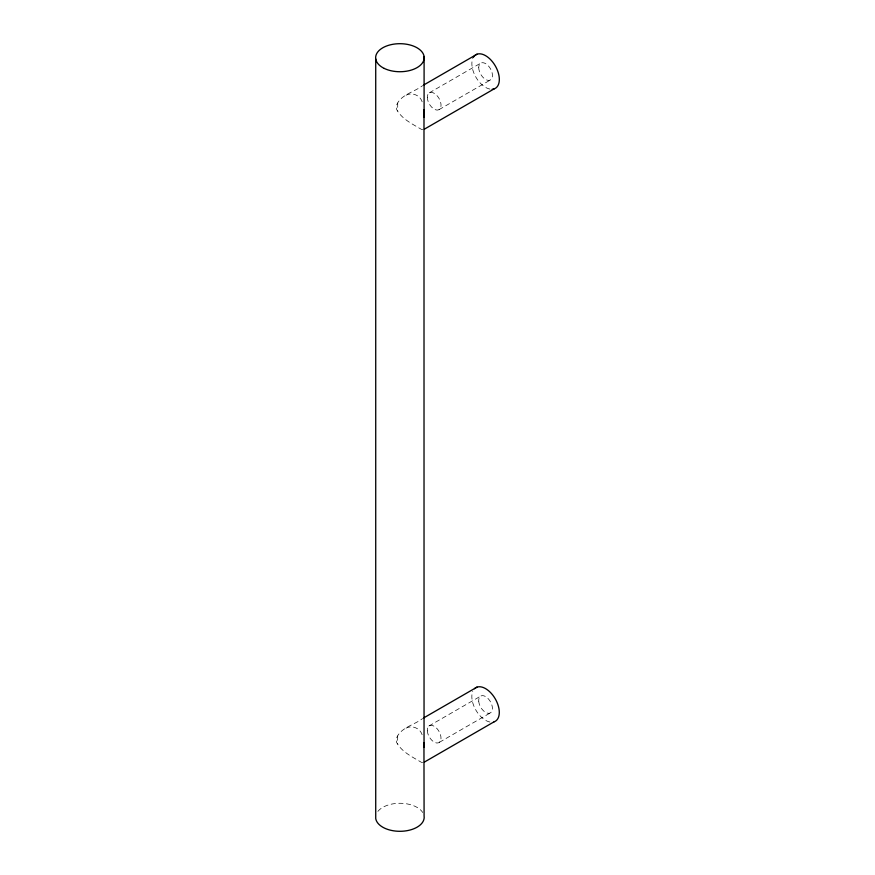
<?xml version="1.0" encoding="UTF-8"?>
<svg xmlns="http://www.w3.org/2000/svg" width="875" height="875" viewBox="0 0 875 875"><rect width="100%" height="100%" fill="white"/><g stroke="black" fill="none" stroke-linecap="round" stroke-linejoin="round"><path stroke-width="0.66" stroke-dasharray="4.38 3.28" d="M422.702 129.522L421.488 129.402C412.431 124.02 401.866 119.12 396.648 109.517L396.484 105.416C400.641 94.423 414.214 92.203 422.614 85.63M422.658 762.453L421.444 762.333C412.388 756.952 401.833 752.052 396.605 742.459L396.441 738.347C400.597 727.366 414.181 725.134 422.581 718.561M429.319 92.816L480.736 63.131M439.053 109.627L490.47 79.942M428.903 726.009L480.32 696.325M439.392 742.306L490.809 712.622M406.055 95.189C412.212 92.05 420.142 95.244 422.188 101.883M406.022 728.12C412.18 724.981 420.098 728.175 422.155 734.814M397.709 103.042L397.709 111.059M397.677 735.984L397.677 743.991M489.978 89.097A19.414 11.211 60 0 1 475.65 76.727A19.414 11.211 60 0 1 472.817 58.362M377.902 811.366A24.281 14.022 0 0 1 400.958 803.283A24.281 14.022 0 0 1 422.723 812.492M489.934 722.028A19.414 11.211 60 0 1 475.617 709.658A19.414 11.211 60 0 1 472.784 691.294M478.723 701.181A9.713 5.611 60 0 0 489.475 713.245A9.713 5.611 60 0 0 488.491 698.994A9.713 5.611 60 0 0 478.723 701.181M478.734 67.583A9.713 5.611 60 0 0 489.048 80.38A9.713 5.611 60 0 0 489.027 66.642A9.713 5.611 60 0 0 478.734 67.583M427.317 97.267A9.713 5.611 60 0 0 437.631 110.064A9.713 5.611 60 0 0 437.609 96.327A9.713 5.611 60 0 0 427.317 97.267M427.306 730.866A9.713 5.611 60 0 0 438.058 742.93A9.713 5.611 60 0 0 437.073 728.678A9.713 5.611 60 0 0 427.306 730.866"/><path stroke-width="1.31" d="M424.091 117.163L424.091 56.492M424.047 747.414L423.992 109.692M423.806 84.941L477.039 54.206M424.364 129.172L494.167 88.867M423.762 717.872L476.995 687.138M424.331 762.103L494.123 721.798M423.948 742.623L424.091 816.069A24.281 14.022 0 0 1 402.019 831.25A24.281 14.022 0 0 1 375.725 818.508L375.725 58.931M473.298 57.389A19.414 11.211 60 0 1 495.13 65.614A19.414 11.211 60 0 1 492.166 89.25M474.512 688.68A19.414 11.211 60 0 1 495.086 698.545A19.414 11.211 60 0 1 494.134 721.809M384.3 68.447A24.281 14.022 0 0 0 423.817 60.145A24.281 14.022 0 0 0 391.606 44.538A24.281 14.022 0 0 0 384.3 68.447"/></g></svg>
